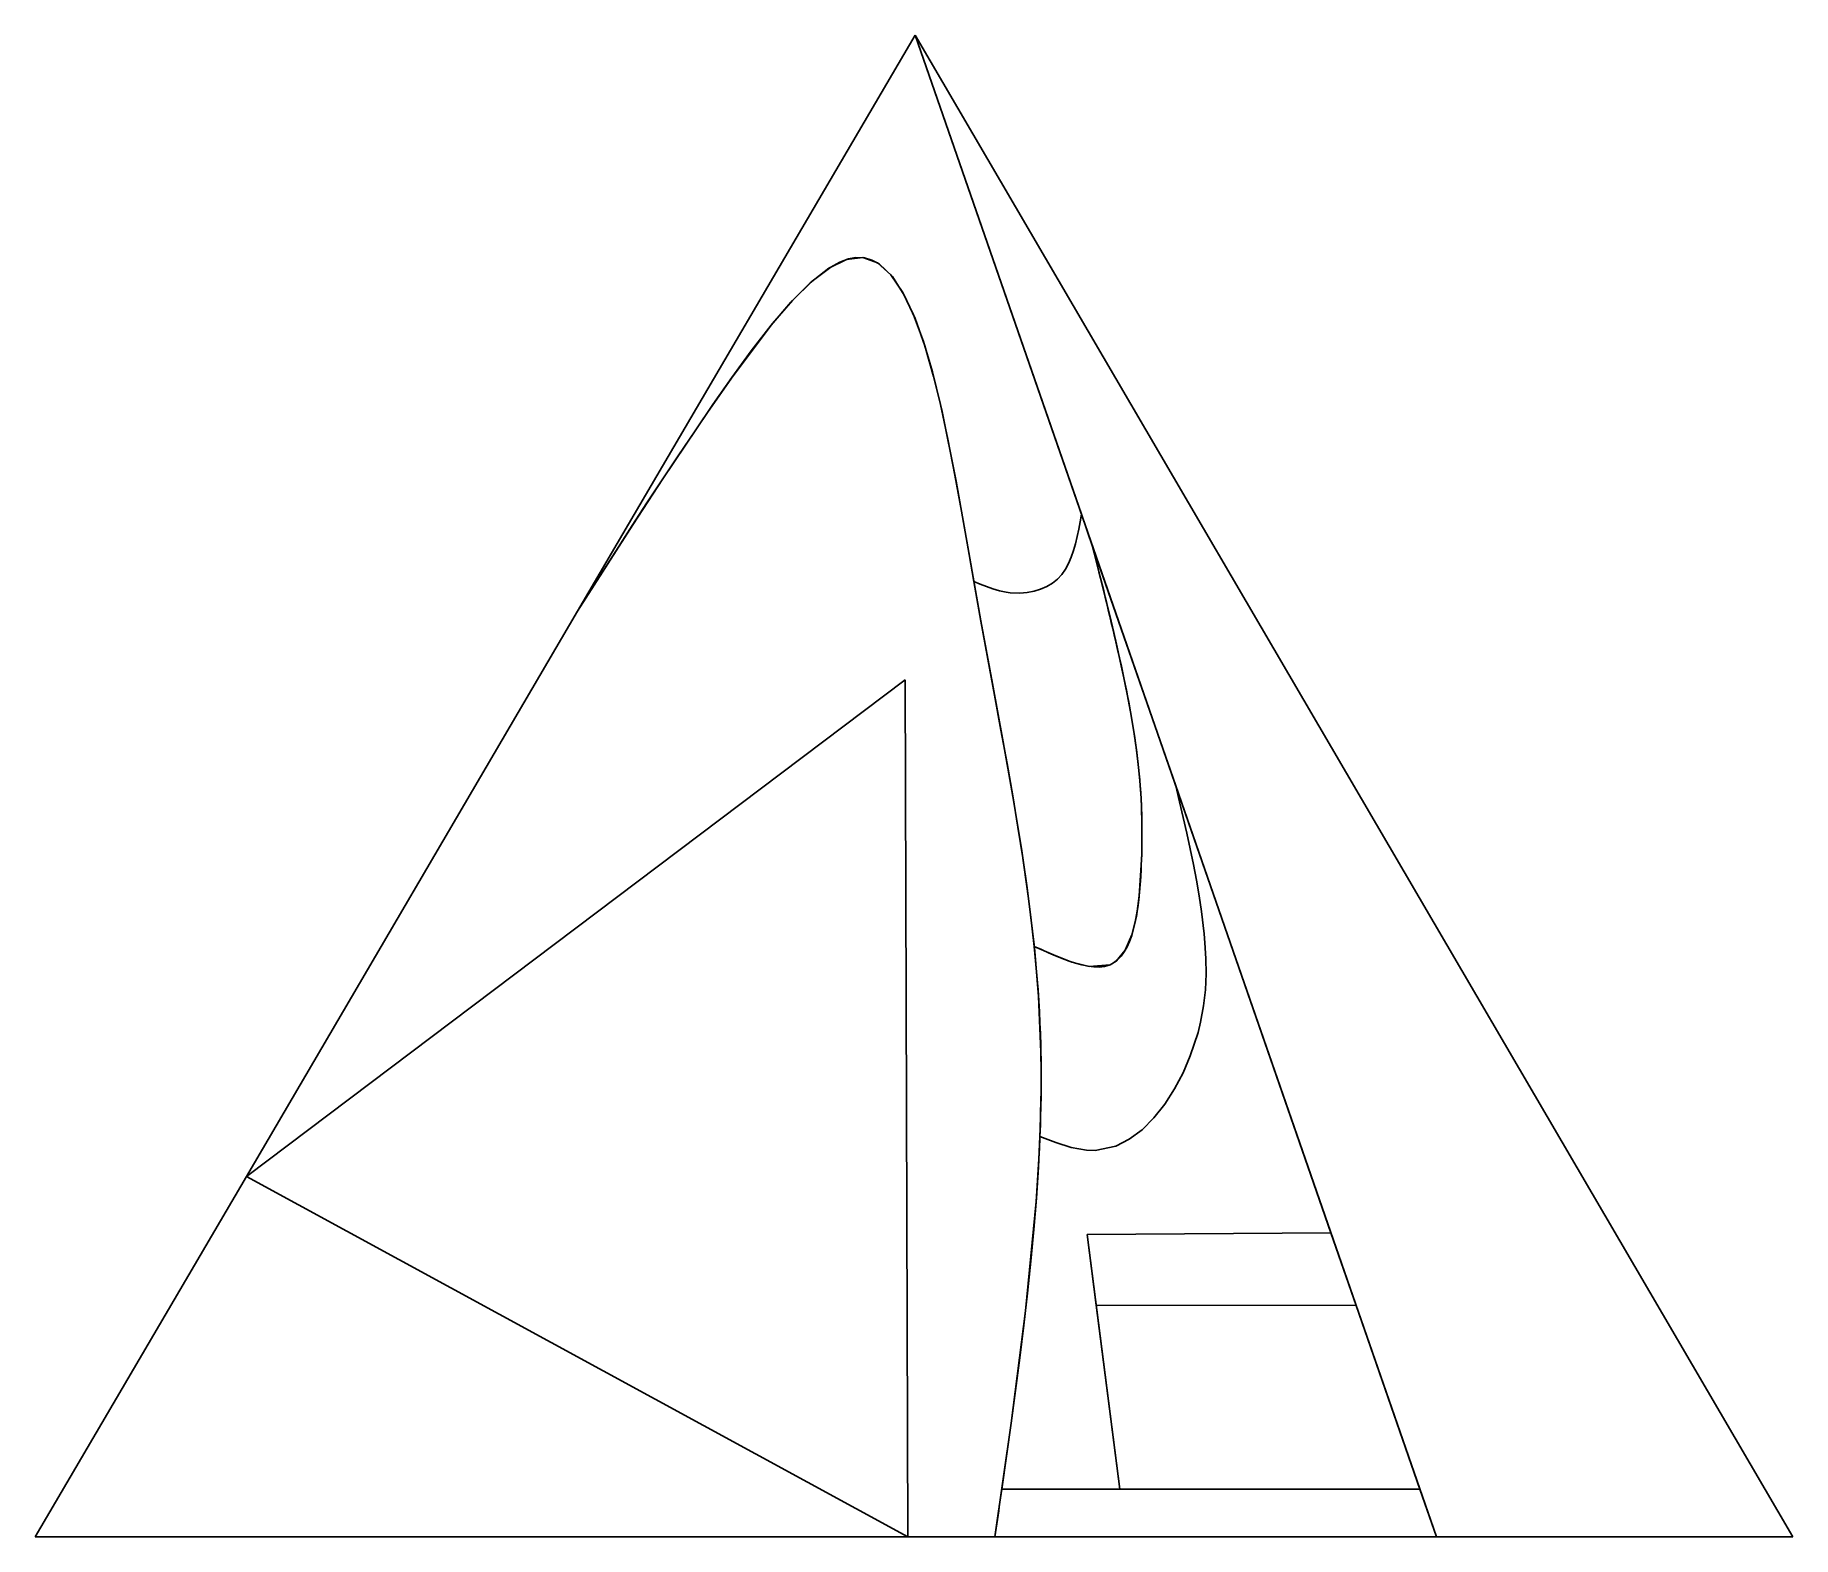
# Model space of a CAD drawing. Header units: millimetres. Extents: x 8689 to 14642, y 5237 to 10323.
import ezdxf

# ---------------------------------------------------------------- set-up
doc = ezdxf.new("R2010")
doc.units = ezdxf.units.MM
doc.header["$LTSCALE"] = 10
for name, color, linetype in [('L_1', 10, 'Continuous'), ('L_10', 100, 'Continuous'), ('L_11', 110, 'Continuous'), ('L_2', 20, 'Continuous'), ('L_3', 30, 'Continuous'), ('L_4', 40, 'Continuous'), ('L_5', 50, 'Continuous'), ('L_6', 60, 'Continuous'), ('L_7', 70, 'Continuous'), ('L_8', 80, 'Continuous'), ('L_9', 90, 'Continuous')]:
    doc.layers.add(name, color=color, linetype=linetype)

msp = doc.modelspace()

# ---------------------------------------------------------------- linework, layer by layer
at = {"layer": 'L_1'}
for p, q in [((9404.7, 6457.9), (8689.4, 5237)), ((11644.9, 5237), (9404.7, 6457.9)), ((8689.4, 5237), (11644.9, 5237))]:
    msp.add_line(p, q, dxfattribs=at)
at = {"layer": 'L_10'}
for p, q in [((11669.1, 10322.9), (10526.1, 8372)), ((11669.1, 10322.9), (12232.5, 8700.3)), ((11314.3, 9484.1), (11377.6, 9533.7)), ((11377.6, 9533.7), (11437.3, 9563.6)), ((11437.3, 9563.6), (11492.2, 9569.8)), ((11492.2, 9569.8), (11542, 9551.6)), ((11542, 9551.6), (11587, 9511.4)), ((11248.6, 9418.3), (11314.3, 9484.1)), ((11587, 9511.4), (11627.7, 9451.8)), ((11181.7, 9340.4), (11248.6, 9418.3)), ((11627.7, 9451.8), (11664.4, 9375.5)), ((11664.4, 9375.5), (11697.7, 9284.9)), ((11114.6, 9254.2), (11181.7, 9340.4)), ((11048.5, 9163.4), (11114.6, 9254.2)), ((11697.7, 9284.9), (11727.8, 9182.8)), ((11727.8, 9182.8), (11755.4, 9071.7)), ((10984.7, 9072), (11048.5, 9163.4)), ((10924.2, 8983.4), (10984.7, 9072)), ((11755.4, 9071.7), (11780.7, 8954.2)), ((10867.1, 8898.6), (10924.2, 8983.4)), ((11780.7, 8954.2), (11804.2, 8833)), ((10812.9, 8817.2), (10867.1, 8898.6)), ((10761.2, 8738.6), (10812.9, 8817.2)), ((11804.2, 8833), (11826.3, 8710.7)), ((10711.6, 8662.4), (10761.2, 8738.6)), ((11826.3, 8710.7), (11847.5, 8589.7)), ((12228.1, 8674.8), (12232.5, 8700.3)), ((10663.8, 8588.2), (10711.6, 8662.4)), ((12218.5, 8624.6), (12223.5, 8649.5)), ((12223.5, 8649.5), (12228.1, 8674.8)), ((10617.2, 8515.3), (10663.8, 8588.2)), ((11847.5, 8589.7), (11868.2, 8472.7)), ((12198.4, 8554.7), (12206.2, 8577)), ((12206.2, 8577), (12212.8, 8600.4)), ((12212.8, 8600.4), (12218.5, 8624.6)), ((10571.4, 8443.4), (10617.2, 8515.3)), ((12166.2, 8496.4), (12178.6, 8514.2)), ((12178.6, 8514.2), (12189.3, 8533.7)), ((12189.3, 8533.7), (12198.4, 8554.7)), ((11868.2, 8472.7), (11889.4, 8463.8)), ((11889.4, 8463.8), (11910.9, 8455.4)), ((11910.9, 8455.4), (11932.6, 8447.7)), ((12094.6, 8446.5), (12115.7, 8455.5)), ((12115.7, 8455.5), (12134.8, 8466.8)), ((12134.8, 8466.8), (12151.6, 8480.6)), ((12151.6, 8480.6), (12166.2, 8496.4)), ((10526.1, 8372), (10571.4, 8443.4)), ((11932.6, 8447.7), (11954.7, 8441.3)), ((11954.7, 8441.3), (11977.3, 8436.6)), ((11977.3, 8436.6), (11991.8, 8434.7)), ((11991.8, 8434.7), (12024.6, 8433.6)), ((12024.6, 8433.6), (12048.5, 8435.5)), ((12048.5, 8435.5), (12072.1, 8439.8)), ((12072.1, 8439.8), (12094.6, 8446.5))]:
    msp.add_line(p, q, dxfattribs=at)
at = {"layer": 'L_11'}
for p, q in [((13434.9, 5237), (11669.1, 10322.9)), ((11669.1, 10322.9), (14641.9, 5237)), ((14641.9, 5237), (13434.9, 5237))]:
    msp.add_line(p, q, dxfattribs=at)
at = {"layer": 'L_2'}
for p, q in [((11636, 8140), (9404.7, 6457.9)), ((11644.9, 5237), (11636, 8140)), ((9404.7, 6457.9), (11644.9, 5237))]:
    msp.add_line(p, q, dxfattribs=at)
at = {"layer": 'L_3'}
for p, q in [((11320.3, 9489.3), (11383.7, 9537.6)), ((11383.7, 9537.6), (11414, 9554.3)), ((11414, 9554.3), (11443.3, 9565.4)), ((11443.3, 9565.4), (11467.9, 9570.1)), ((11467.9, 9570.1), (11498, 9569)), ((11498, 9569), (11523.4, 9561.4)), ((11523.4, 9561.4), (11547.6, 9548)), ((11547.6, 9548), (11592.3, 9505)), ((11254.3, 9424.5), (11320.3, 9489.3)), ((11592.3, 9505), (11632.7, 9442.7)), ((11186.9, 9346.9), (11254.3, 9424.5)), ((11632.7, 9442.7), (11669.2, 9363.8)), ((11052.8, 9169.4), (11186.9, 9346.9)), ((11669.2, 9363.8), (11702.2, 9270.8)), ((11702.2, 9270.8), (11732.2, 9166.5)), ((10968.6, 9048.4), (11052.8, 9169.4)), ((11732.2, 9166.5), (11759.5, 9053.6)), ((10814.9, 8820.3), (10968.6, 9048.4)), ((11759.5, 9053.6), (11808, 8812.2)), ((10712.9, 8664.4), (10814.9, 8820.3)), ((11808, 8812.2), (11854.2, 8551.3)), ((10526.1, 8372), (10712.9, 8664.4)), ((11854.2, 8551.3), (11892.3, 8338.8)), ((9404.7, 6457.9), (10526.1, 8372)), ((11892.3, 8338.8), (11931.1, 8127)), ((9404.7, 6457.9), (11636, 8140)), ((11636, 8140), (11644.9, 5237)), ((11931.1, 8127), (11967.3, 7929.8)), ((11967.3, 7929.8), (12000.2, 7744.5)), ((12000.2, 7744.5), (12029.2, 7568.3)), ((12029.2, 7568.3), (12053.8, 7398.6)), ((12053.8, 7398.6), (12073.3, 7232.5)), ((12073.3, 7232.5), (12087.2, 7067.4)), ((12087.2, 7067.4), (12095.8, 6852)), ((12095.8, 6852), (12095.8, 6729.4)), ((12095.8, 6729.4), (12090.3, 6553.5)), ((12090.3, 6553.5), (12079.2, 6373.3)), ((12079.2, 6373.3), (12043.4, 6002.6)), ((12043.4, 6002.6), (11994.7, 5622.2)), ((11994.7, 5622.2), (11939.6, 5237)), ((11644.9, 5237), (11939.6, 5237))]:
    msp.add_line(p, q, dxfattribs=at)
at = {"layer": 'L_4'}
for p, q in [((11958.9, 5369.4), (11956.7, 5354.7)), ((11961, 5384.2), (11958.9, 5369.4)), ((11963.1, 5398.9), (11961, 5384.2)), ((11963.1, 5398.9), (13378.7, 5398.9)), ((13378.7, 5398.9), (13434.9, 5237)), ((11950.3, 5310.6), (11948.2, 5295.9)), ((11952.5, 5325.3), (11950.3, 5310.6)), ((11954.6, 5340), (11952.5, 5325.3)), ((11956.7, 5354.7), (11954.6, 5340)), ((11941.8, 5251.7), (11939.6, 5237)), ((11943.9, 5266.4), (11941.8, 5251.7)), ((11946, 5281.2), (11943.9, 5266.4)), ((11948.2, 5295.9), (11946, 5281.2)), ((13434.9, 5237), (11939.6, 5237))]:
    msp.add_line(p, q, dxfattribs=at)
at = {"layer": 'L_5'}
for p, q in [((12362.4, 5398.9), (12282.4, 6021.9)), ((12282.4, 6021.9), (13162.7, 6021)), ((13162.7, 6021), (13378.7, 5398.9)), ((13378.7, 5398.9), (12362.4, 5398.9))]:
    msp.add_line(p, q, dxfattribs=at)
at = {"layer": 'L_6'}
for p, q in [((12251.6, 6261.4), (13077.5, 6266.5)), ((12282.4, 6021.9), (12251.6, 6261.4)), ((13077.5, 6266.5), (13162.7, 6021)), ((13162.7, 6021), (12282.4, 6021.9))]:
    msp.add_line(p, q, dxfattribs=at)
at = {"layer": 'L_7'}
for p, q in [((13077.5, 6266.5), (12552, 7780)), ((12564.6, 7726.7), (12552, 7780)), ((12577.1, 7673.4), (12564.6, 7726.7)), ((12589.2, 7620.2), (12577.1, 7673.4)), ((12600.8, 7566.9), (12589.2, 7620.2)), ((12611.8, 7513.8), (12600.8, 7566.9)), ((12621.9, 7460.7), (12611.8, 7513.8)), ((12631, 7407.6), (12621.9, 7460.7)), ((12639, 7354.7), (12631, 7407.6)), ((12648, 7279.5), (12639, 7354.7)), ((12650.8, 7249.1), (12648, 7279.5)), ((12654, 7196.3), (12650.8, 7249.1)), ((12652.5, 7089.7), (12654.8, 7143.3)), ((12654.8, 7143.3), (12654, 7196.3)), ((12646.5, 7035.4), (12652.5, 7089.7)), ((12636.3, 6980), (12646.5, 7035.4)), ((12627.8, 6945.4), (12636.3, 6980)), ((12601.4, 6865.9), (12627.8, 6945.4)), ((12576.8, 6809), (12601.4, 6865.9)), ((12547.7, 6754.2), (12576.8, 6809)), ((12514.7, 6702.7), (12547.7, 6754.2)), ((12478, 6656.1), (12514.7, 6702.7)), ((12394.7, 6583.3), (12437.8, 6615.9)), ((12437.8, 6615.9), (12478, 6656.1)), ((12092, 6592.9), (12086.9, 6489.3)), ((12092, 6592.9), (12145.5, 6572.6)), ((12145.5, 6572.6), (12198.4, 6555.9)), ((12198.4, 6555.9), (12250.3, 6546.3)), ((12279.7, 6545.3), (12348.8, 6560)), ((12348.8, 6560), (12394.7, 6583.3)), ((12086.9, 6489.3), (12080, 6384.4)), ((12250.3, 6546.3), (12279.7, 6545.3)), ((12080, 6384.4), (12071.5, 6278.3)), ((12071.5, 6278.3), (12061.5, 6171)), ((12251.6, 6261.4), (13077.5, 6266.5)), ((12362.4, 5398.9), (12251.6, 6261.4)), ((12061.5, 6171), (12050.1, 6062.8)), ((12050.1, 6062.8), (12037.6, 5953.6)), ((12037.6, 5953.6), (12024.1, 5843.7)), ((12024.1, 5843.7), (12009.8, 5733.2)), ((12009.8, 5733.2), (11994.7, 5622.1)), ((11994.7, 5622.1), (11979.1, 5510.6)), ((11979.1, 5510.6), (11963.1, 5398.9)), ((11963.1, 5398.9), (12362.4, 5398.9))]:
    msp.add_line(p, q, dxfattribs=at)
at = {"layer": 'L_8'}
for p, q in [((12270.3, 8591.2), (12552, 7780)), ((12285.1, 8532.6), (12270.3, 8591.2)), ((12299.7, 8474), (12285.1, 8532.6)), ((12314.2, 8415.6), (12299.7, 8474)), ((12328.3, 8357.5), (12314.2, 8415.6)), ((12342, 8299.8), (12328.3, 8357.5)), ((12355.2, 8242.4), (12342, 8299.8)), ((12367.9, 8185.7), (12355.2, 8242.4)), ((12379.7, 8129.5), (12367.9, 8185.7)), ((12388.7, 8085.1), (12379.7, 8129.5)), ((12401, 8019.2), (12388.7, 8085.1)), ((12410.2, 7964.6), (12401, 8019.2)), ((12418.2, 7909.8), (12410.2, 7964.6)), ((12425, 7854.2), (12418.2, 7909.8)), ((12430.4, 7797.4), (12425, 7854.2)), ((12434.4, 7738.9), (12430.4, 7797.4)), ((12436.9, 7678.3), (12434.4, 7738.9)), ((12564.6, 7726.7), (12552, 7780)), ((12577.1, 7673.4), (12564.6, 7726.7)), ((12437.7, 7615.1), (12436.9, 7678.3)), ((12589.2, 7620.2), (12577.1, 7673.4)), ((12600.8, 7566.9), (12589.2, 7620.2)), ((12436.7, 7548.8), (12437.7, 7615.1)), ((12611.8, 7513.8), (12600.8, 7566.9)), ((12428.3, 7407.5), (12435.5, 7512.2)), ((12435.5, 7512.2), (12436.7, 7548.8)), ((12621.9, 7460.7), (12611.8, 7513.8)), ((12631, 7407.6), (12621.9, 7460.7)), ((12418.7, 7338.3), (12428.3, 7407.5)), ((12639, 7354.7), (12631, 7407.6)), ((12403.4, 7275.6), (12418.7, 7338.3)), ((12648, 7279.5), (12639, 7354.7)), ((12381.1, 7223.7), (12403.4, 7275.6)), ((12650.8, 7249.1), (12648, 7279.5)), ((12072.9, 7236.9), (12076.5, 7199.9)), ((12072.9, 7236.9), (12138, 7207.9)), ((12138, 7207.9), (12200.7, 7183.7)), ((12350.1, 7186.6), (12381.1, 7223.7)), ((12654, 7196.3), (12650.8, 7249.1)), ((12076.5, 7199.9), (12079.9, 7163)), ((12079.9, 7163), (12083, 7126.1)), ((12200.7, 7183.7), (12258.6, 7168.9)), ((12258.6, 7168.9), (12330.2, 7174.6)), ((12330.2, 7174.6), (12350.1, 7186.6)), ((12652.5, 7089.7), (12654.8, 7143.3)), ((12654.8, 7143.3), (12654, 7196.3)), ((12083, 7126.1), (12085.7, 7089.1)), ((12085.7, 7089.1), (12088.2, 7052.1)), ((12646.5, 7035.4), (12652.5, 7089.7)), ((12088.2, 7052.1), (12090.3, 7014.9)), ((12636.3, 6980), (12646.5, 7035.4)), ((12090.3, 7014.9), (12092.1, 6977.7)), ((12092.1, 6977.7), (12093.6, 6940.2)), ((12627.8, 6945.4), (12636.3, 6980)), ((12093.6, 6940.2), (12094.8, 6902.6)), ((12601.4, 6865.9), (12627.8, 6945.4)), ((12094.8, 6902.6), (12095.6, 6864.8)), ((12095.6, 6864.8), (12096.1, 6826.7)), ((12576.8, 6809), (12601.4, 6865.9)), ((12096.2, 6788.3), (12096, 6749.7)), ((12096.1, 6826.7), (12096.2, 6788.3)), ((12547.7, 6754.2), (12576.8, 6809)), ((12096, 6749.7), (12095.5, 6710.9)), ((12514.7, 6702.7), (12547.7, 6754.2)), ((12094.6, 6671.8), (12093.5, 6632.4)), ((12095.5, 6710.9), (12094.6, 6671.8)), ((12478, 6656.1), (12514.7, 6702.7)), ((12093.5, 6632.4), (12092, 6592.9)), ((12394.7, 6583.3), (12437.8, 6615.9)), ((12437.8, 6615.9), (12478, 6656.1)), ((12092, 6592.9), (12145.5, 6572.6)), ((12145.5, 6572.6), (12198.4, 6555.9)), ((12198.4, 6555.9), (12250.3, 6546.3)), ((12279.7, 6545.3), (12348.8, 6560)), ((12348.8, 6560), (12394.7, 6583.3)), ((12250.3, 6546.3), (12279.7, 6545.3))]:
    msp.add_line(p, q, dxfattribs=at)
at = {"layer": 'L_9'}
for p, q in [((12228.1, 8674.8), (12232.5, 8700.3)), ((12232.5, 8700.3), (12270.3, 8591.2)), ((12218.5, 8624.6), (12223.5, 8649.5)), ((12223.5, 8649.5), (12228.1, 8674.8)), ((12198.4, 8554.7), (12206.2, 8577)), ((12206.2, 8577), (12212.8, 8600.4)), ((12212.8, 8600.4), (12218.5, 8624.6)), ((12275.8, 8569.7), (12270.3, 8591.2)), ((12166.2, 8496.4), (12178.6, 8514.2)), ((12178.6, 8514.2), (12189.3, 8533.7)), ((12189.3, 8533.7), (12198.4, 8554.7)), ((12281.2, 8548.2), (12275.8, 8569.7)), ((12286.6, 8526.6), (12281.2, 8548.2)), ((12292, 8505.1), (12286.6, 8526.6)), ((11868.2, 8472.7), (11892.4, 8338.2)), ((11868.2, 8472.7), (11889.4, 8463.8)), ((11889.4, 8463.8), (11910.9, 8455.4)), ((11910.9, 8455.4), (11932.6, 8447.7)), ((12094.6, 8446.5), (12115.7, 8455.5)), ((12115.7, 8455.5), (12134.8, 8466.8)), ((12134.8, 8466.8), (12151.6, 8480.6)), ((12151.6, 8480.6), (12166.2, 8496.4)), ((12297.3, 8483.6), (12292, 8505.1)), ((12302.7, 8462.2), (12297.3, 8483.6)), ((12308, 8440.7), (12302.7, 8462.2)), ((11932.6, 8447.7), (11954.7, 8441.3)), ((11954.7, 8441.3), (11977.3, 8436.6)), ((11977.3, 8436.6), (11991.8, 8434.7)), ((11991.8, 8434.7), (12024.6, 8433.6)), ((12024.6, 8433.6), (12048.5, 8435.5)), ((12048.5, 8435.5), (12072.1, 8439.8)), ((12072.1, 8439.8), (12094.6, 8446.5)), ((12313.3, 8419.3), (12308, 8440.7)), ((12318.5, 8397.9), (12313.3, 8419.3)), ((12323.7, 8376.6), (12318.5, 8397.9)), ((11892.4, 8338.2), (11915.9, 8209.9)), ((12328.8, 8355.3), (12323.7, 8376.6)), ((12333.9, 8334.1), (12328.8, 8355.3)), ((12338.9, 8312.9), (12333.9, 8334.1)), ((12343.9, 8291.7), (12338.9, 8312.9)), ((12348.8, 8270.7), (12343.9, 8291.7)), ((12353.6, 8249.7), (12348.8, 8270.7)), ((12358.3, 8228.7), (12353.6, 8249.7)), ((12363, 8207.9), (12358.3, 8228.7)), ((11915.9, 8209.9), (11938.5, 8087.1)), ((12367.5, 8187.1), (12363, 8207.9)), ((12372, 8166.4), (12367.5, 8187.1)), ((12376.4, 8145.8), (12372, 8166.4)), ((12380.6, 8125.3), (12376.4, 8145.8)), ((12384.8, 8104.8), (12380.6, 8125.3)), ((12388.7, 8085.1), (12384.8, 8104.8)), ((11938.5, 8087.1), (11960.1, 7969.4)), ((12392.7, 8064.3), (12388.7, 8085.1)), ((12396.5, 8044.2), (12392.7, 8064.3)), ((12400.1, 8024.1), (12396.5, 8044.2)), ((12403.7, 8004), (12400.1, 8024.1)), ((12407, 7984), (12403.7, 8004)), ((12410.3, 7963.9), (12407, 7984)), ((11960.1, 7969.4), (11980.6, 7856.1)), ((12413.3, 7943.9), (12410.3, 7963.9)), ((12416.3, 7923.7), (12413.3, 7943.9)), ((12419, 7903.5), (12416.3, 7923.7)), ((12421.6, 7883.2), (12419, 7903.5)), ((12424, 7862.7), (12421.6, 7883.2)), ((12426.3, 7842.1), (12424, 7862.7)), ((11980.6, 7856.1), (11999.8, 7746.6)), ((12428.3, 7821.3), (12426.3, 7842.1)), ((12430.2, 7800.3), (12428.3, 7821.3)), ((12431.9, 7779.1), (12430.2, 7800.3)), ((11999.8, 7746.6), (12017.7, 7640.5)), ((12433.3, 7757.7), (12431.9, 7779.1)), ((12434.6, 7735.9), (12433.3, 7757.7)), ((12435.7, 7713.9), (12434.6, 7735.9)), ((12436.5, 7691.6), (12435.7, 7713.9)), ((12437.1, 7668.9), (12436.5, 7691.6)), ((12017.7, 7640.5), (12034.1, 7537)), ((12437.5, 7645.9), (12437.1, 7668.9)), ((12437.7, 7622.5), (12437.5, 7645.9)), ((12437.6, 7598.6), (12437.7, 7622.5)), ((12436.7, 7549.7), (12437.3, 7574.4)), ((12437.3, 7574.4), (12437.6, 7598.6)), ((12034.1, 7537), (12048.8, 7435.6)), ((12434.9, 7498.8), (12435.5, 7512.2)), ((12435.5, 7512.2), (12436.7, 7549.7)), ((12429.6, 7420.1), (12431.8, 7446.4)), ((12431.8, 7446.4), (12433.5, 7472.7)), ((12433.5, 7472.7), (12434.9, 7498.8)), ((12048.8, 7435.6), (12061.8, 7335.8)), ((12423.6, 7368.4), (12426.9, 7394)), ((12426.9, 7394), (12429.6, 7420.1)), ((12061.8, 7335.8), (12072.9, 7236.9)), ((12414.9, 7319.2), (12419.6, 7343.4)), ((12419.6, 7343.4), (12423.6, 7368.4)), ((12395.6, 7253.7), (12403, 7274.2)), ((12403, 7274.2), (12409.4, 7296.1)), ((12409.4, 7296.1), (12414.9, 7319.2)), ((12072.9, 7236.9), (12096.9, 7226)), ((12096.9, 7226), (12120.8, 7215.3)), ((12120.8, 7215.3), (12144.5, 7205.2)), ((12144.5, 7205.2), (12167.8, 7195.7)), ((12355, 7190.7), (12367, 7203.2)), ((12367, 7203.2), (12377.7, 7218.1)), ((12377.7, 7218.1), (12387.2, 7235)), ((12387.2, 7235), (12395.6, 7253.7)), ((12167.8, 7195.7), (12190.7, 7187.1)), ((12190.7, 7187.1), (12212.9, 7179.8)), ((12212.9, 7179.8), (12234.4, 7173.8)), ((12234.4, 7173.8), (12255.1, 7169.5)), ((12255.1, 7169.5), (12274.8, 7167)), ((12274.8, 7167), (12293.4, 7166.7)), ((12293.4, 7166.7), (12310.9, 7168.7)), ((12310.9, 7168.7), (12330.2, 7174.6)), ((12330.2, 7174.6), (12341.7, 7180.6)), ((12341.7, 7180.6), (12355, 7190.7))]:
    msp.add_line(p, q, dxfattribs=at)

doc.saveas('drawing.dxf')
